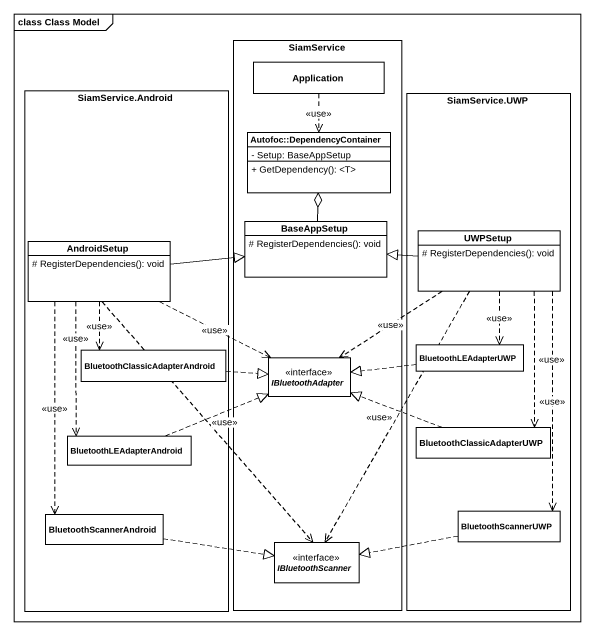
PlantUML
@startuml
mainframe class Class Model
hide circle
hide empty members
skinparam classAttributeIconSize 0
rectangle SiamService {
  class Application
  class "Autofoc::DependencyContainer" as Autofoc_DependencyContainer {
    - Setup: BaseAppSetup
    + GetDependency(): <T>
  }
  class BaseAppSetup {
    # RegisterDependencies(): void
  }
  interface IBluetoothAdapter
  interface IBluetoothScanner
}
rectangle "SiamService.Android" as SiamService_Android {
  class AndroidSetup {
    # RegisterDependencies(): void
  }
  class "BluetoothClassicAdapterAndroid" as BluetoothClassicAdapterAndro
  class BluetoothLEAdapterAndroid
  class BluetoothScannerAndroid
}
rectangle "SiamService.UWP" as SiamService_UWP {
  class UWPSetup {
    # RegisterDependencies(): void
  }
  class BluetoothLEAdapterUWP
  class BluetoothClassicAdapterUWP
  class BluetoothScannerUWP
}
Application ..> Autofoc_DependencyContainer : <<use>>
BaseAppSetup -up-o Autofoc_DependencyContainer
UWPSetup -left-|> BaseAppSetup
UWPSetup ..> IBluetoothAdapter : <<use>>
UWPSetup ..> BluetoothLEAdapterUWP : <<use>>
UWPSetup ..> BluetoothClassicAdapterUWP : <<use>>
UWPSetup ..> BluetoothScannerUWP : <<use>>
UWPSetup ..> IBluetoothScanner : <<use>>
AndroidSetup -right-|> BaseAppSetup
AndroidSetup ..> BluetoothClassicAdapterAndro : <<use>>
AndroidSetup .right.> IBluetoothAdapter : <<use>>
AndroidSetup ..> BluetoothLEAdapterAndroid : <<use>>
AndroidSetup ..> BluetoothScannerAndroid : <<use>>
AndroidSetup ..> IBluetoothScanner : <<use>>
BluetoothClassicAdapterAndro .right.|> IBluetoothAdapter
BluetoothLEAdapterUWP .left.|> IBluetoothAdapter
BluetoothLEAdapterAndroid .right.|> IBluetoothAdapter
BluetoothClassicAdapterUWP .left.|> IBluetoothAdapter
BluetoothScannerAndroid .right.|> IBluetoothScanner
BluetoothScannerUWP .left.|> IBluetoothScanner
@enduml
